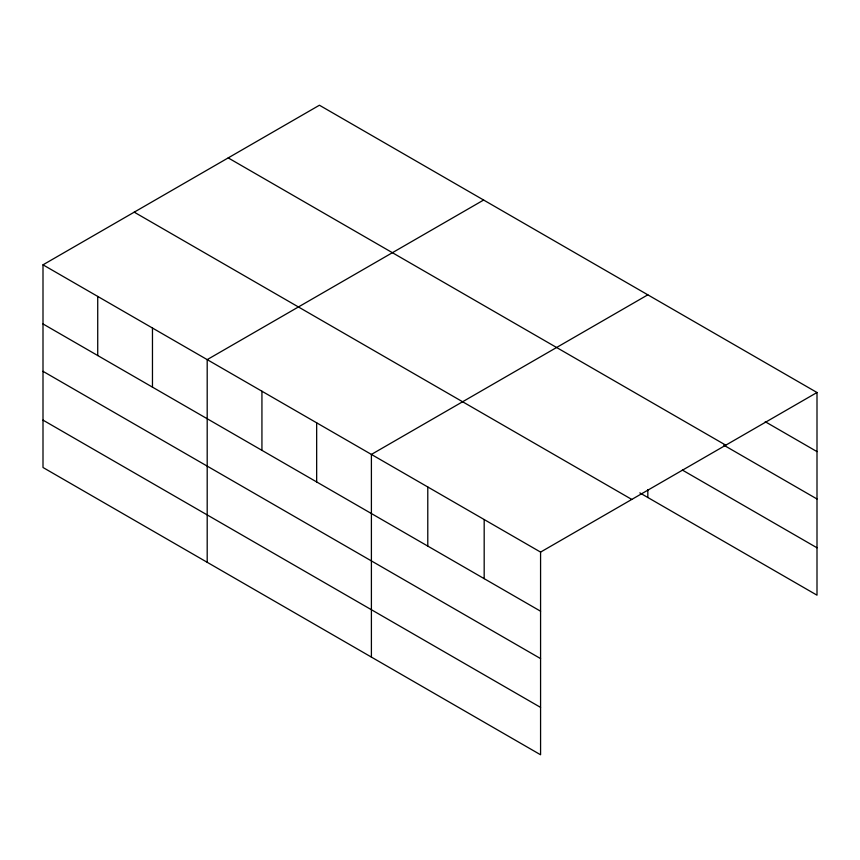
<?xml version="1.0" encoding="UTF-8"?>
<svg xmlns="http://www.w3.org/2000/svg" width="860" height="860" viewBox="0 0 860 860"><rect width="100%" height="100%" fill="white"/><g stroke="black" fill="none" stroke-linecap="round" stroke-linejoin="round"><path stroke-width="1.29" d="M43 264.826L540.574 552.099L540.574 754.768L43 467.496L43 264.826L319.425 105.232L817 392.504L817 595.174L639.84 492.887M483.632 200.036L207.196 359.63L207.196 562.289M647.827 294.829L371.402 454.424L371.402 657.094M540.574 552.099L817 392.504M765.217 421.712L817 451.618M228.212 157.907L725.775 445.168M723.787 445.168L817 498.993M682.356 470.054L817 547.798M134.225 212.162L631.788 499.434M43 323.94L540.574 611.213M43 371.316L540.574 658.588M43 420.121L540.574 707.393M647.827 489.598L647.827 497.499M484.18 519.548L484.18 578.651M427.785 486.986L427.785 546.1M316.663 422.83L316.663 481.944M261.934 391.225L261.934 450.339M152.467 328.025L152.467 387.14M97.728 296.431L97.728 355.546"/></g></svg>
